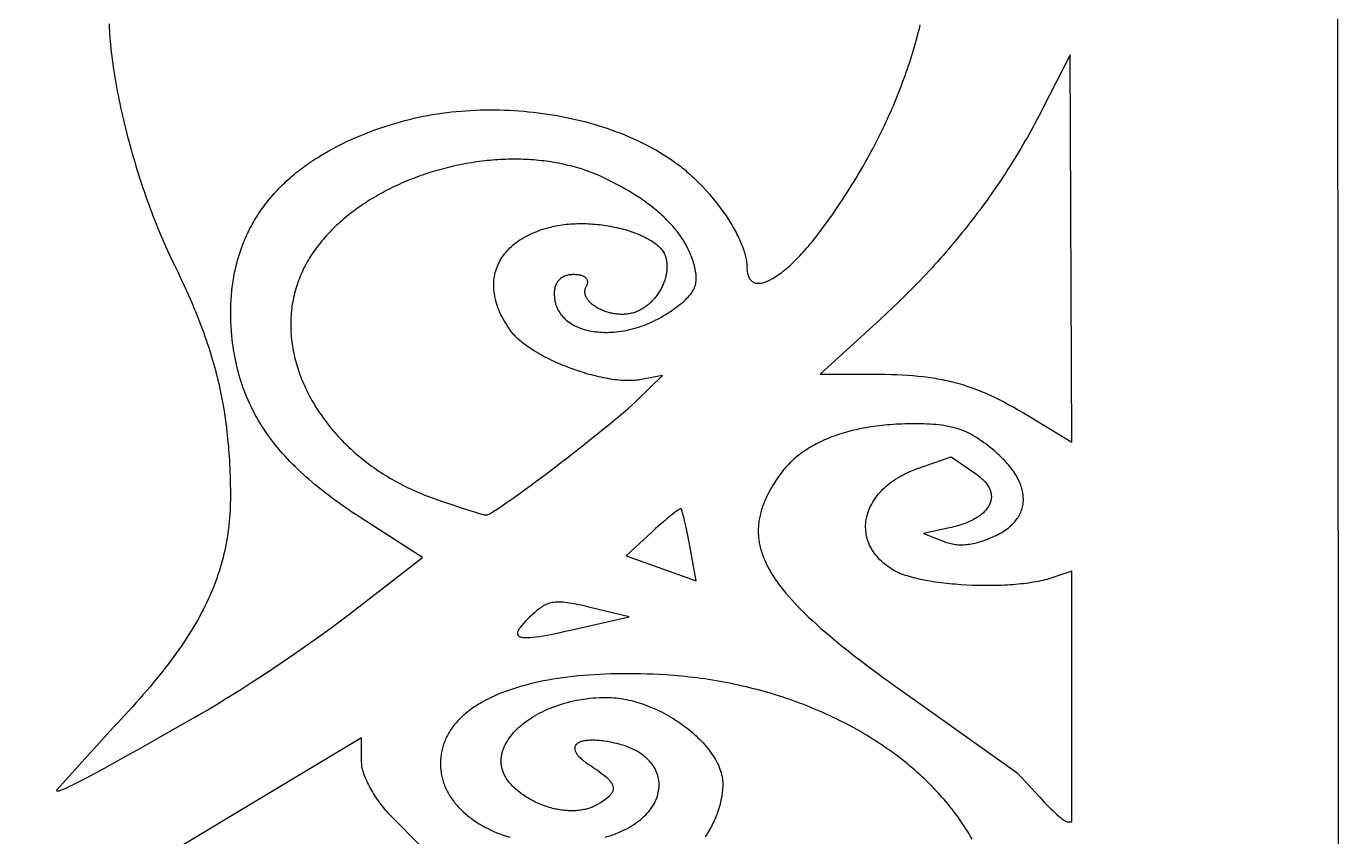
# Model space of a CAD drawing. Extents: x -500 to 500, y -999 to 1001.
# Drawn here: x 70.2 to 499.9, y 289.3 to 553.9 of the extents above; entities that cross this region are included whole.
import ezdxf

# ---------------------------------------------------------------- set-up
doc = ezdxf.new("R2010")
doc.units = 0
doc.layers.add('LAYER_1', color=18, linetype='CONTINUOUS')

msp = doc.modelspace()

# ---------------------------------------------------------------- linework, layer by layer
at = {"layer": 'LAYER_1'}
for points in [[(-0.07, -999.47), (499.93, -999.47), (497.95, 1000.53), (-500.07, 1000.53), (-500.07, -999.47)], [(401.98, 526.92), (401.37, 525.72), (400.75, 524.54), (400.13, 523.35), (399.49, 522.17), (398.86, 520.99), (398.21, 519.82), (397.56, 518.65), (396.9, 517.49), (396.23, 516.32), (395.56, 515.17), (394.88, 514.01), (394.19, 512.86), (393.5, 511.72), (392.8, 510.57), (392.09, 509.43), (391.37, 508.3), (390.65, 507.17), (389.93, 506.04), (389.19, 504.91), (388.45, 503.79), (387.7, 502.68), (386.94, 501.56), (386.18, 500.46), (385.41, 499.35), (384.63, 498.25), (383.85, 497.15), (383.06, 496.06), (382.26, 494.97), (381.46, 493.88), (380.65, 492.8), (379.83, 491.72), (379.01, 490.64), (378.17, 489.57), (377.34, 488.5), (376.49, 487.44), (375.64, 486.38), (374.78, 485.32), (373.91, 484.27), (373.04, 483.22), (372.16, 482.17), (371.27, 481.13), (370.38, 480.09), (369.48, 479.05), (368.57, 478.02), (367.65, 477), (366.73, 475.97), (365.8, 474.95), (364.87, 473.94), (363.93, 472.92), (362.98, 471.92), (362.02, 470.91), (361.06, 469.91), (360.09, 468.91), (359.11, 467.92), (358.13, 466.93), (357.14, 465.94), (355.13, 463.98), (353.1, 462.03), (351.05, 460.1), (348.96, 458.18), (329.33, 440.31), (346.59, 440.31), (348.63, 440.3), (350.6, 440.28), (352.52, 440.23), (354.38, 440.16), (356.19, 440.08), (357.96, 439.97), (359.67, 439.84), (361.35, 439.68), (362.98, 439.5), (364.59, 439.3), (365.37, 439.19), (366.15, 439.07), (366.93, 438.94), (367.69, 438.81), (368.45, 438.67), (369.21, 438.53), (369.96, 438.37), (370.7, 438.21), (371.44, 438.04), (372.17, 437.87), (372.9, 437.69), (373.63, 437.49), (374.35, 437.3), (375.07, 437.09), (375.79, 436.88), (376.5, 436.65), (377.21, 436.42), (377.93, 436.18), (378.64, 435.94), (379.35, 435.68), (380.06, 435.41), (380.77, 435.14), (381.49, 434.86), (382.2, 434.57), (382.91, 434.27), (383.63, 433.96), (385.07, 433.31), (386.53, 432.62), (388, 431.9), (389.49, 431.13), (391, 430.33), (392.54, 429.48), (394.1, 428.59), (395.7, 427.66), (397.34, 426.68), (411.53, 418.1), (410.94, 544.51)], [(269.89, 432.02), (277.94, 439.81), (270.45, 438.46), (269.91, 438.37), (269.36, 438.3), (268.79, 438.25), (268.2, 438.21), (267.6, 438.18), (266.98, 438.17), (266.34, 438.18), (265.69, 438.19), (265.03, 438.23), (264.36, 438.27), (263.67, 438.33), (262.98, 438.41), (262.27, 438.49), (261.55, 438.59), (260.82, 438.7), (260.09, 438.83), (259.35, 438.96), (258.6, 439.11), (257.84, 439.27), (257.08, 439.44), (256.32, 439.62), (255.54, 439.82), (254.77, 440.02), (253.99, 440.23), (253.22, 440.45), (252.44, 440.69), (251.66, 440.93), (250.87, 441.18), (250.09, 441.44), (249.32, 441.7), (248.54, 441.98), (247.77, 442.27), (247, 442.56), (246.23, 442.86), (245.47, 443.16), (244.71, 443.48), (243.96, 443.8), (243.22, 444.13), (242.49, 444.46), (241.76, 444.8), (241.04, 445.15), (240.33, 445.5), (239.64, 445.85), (238.95, 446.21), (238.28, 446.58), (237.62, 446.95), (236.97, 447.32), (236.33, 447.7), (235.71, 448.08), (235.11, 448.47), (234.52, 448.86), (233.95, 449.25), (233.39, 449.64), (232.86, 450.04), (232.34, 450.44), (231.84, 450.84), (231.36, 451.24), (230.91, 451.64), (230.47, 452.05), (230.06, 452.45), (229.67, 452.86), (229.3, 453.26), (228.96, 453.67), (228.64, 454.08), (228.12, 454.78), (227.63, 455.49), (227.16, 456.2), (226.71, 456.9), (226.29, 457.6), (225.9, 458.31), (225.52, 459.01), (225.18, 459.7), (224.85, 460.4), (224.55, 461.09), (224.28, 461.78), (224.03, 462.47), (223.8, 463.15), (223.59, 463.83), (223.41, 464.51), (223.26, 465.18), (223.12, 465.85), (223.01, 466.51), (222.93, 467.17), (222.86, 467.83), (222.82, 468.48), (222.81, 469.12), (222.81, 469.76), (222.84, 470.39), (222.89, 471.02), (222.97, 471.64), (223.07, 472.25), (223.18, 472.86), (223.33, 473.46), (223.49, 474.06), (223.68, 474.64), (223.89, 475.22), (224.12, 475.79), (224.37, 476.36), (224.65, 476.91), (224.94, 477.46), (225.26, 478), (225.6, 478.53), (225.96, 479.05), (226.35, 479.56), (226.75, 480.06), (227.18, 480.55), (227.62, 481.03), (228.09, 481.5), (228.58, 481.96), (229.09, 482.41), (229.62, 482.85), (230.18, 483.28), (230.75, 483.7), (231.34, 484.1), (231.96, 484.49), (232.59, 484.88), (233.25, 485.24), (233.92, 485.6), (234.62, 485.94), (235.34, 486.28), (236.07, 486.59), (236.83, 486.9), (237.6, 487.19), (238.4, 487.47), (239.21, 487.73), (240.05, 487.98), (240.9, 488.21), (241.78, 488.43), (242.43, 488.58), (243.09, 488.72), (243.76, 488.84), (244.44, 488.96), (245.12, 489.06), (245.81, 489.15), (246.51, 489.22), (247.21, 489.29), (247.92, 489.35), (248.63, 489.39), (249.35, 489.42), (250.07, 489.45), (250.8, 489.46), (251.52, 489.46), (252.25, 489.45), (252.98, 489.43), (253.71, 489.4), (254.44, 489.36), (255.17, 489.31), (255.89, 489.25), (256.62, 489.18), (257.35, 489.1), (258.07, 489.01), (258.79, 488.92), (259.5, 488.81), (260.21, 488.69), (260.92, 488.57), (261.62, 488.44), (262.32, 488.3), (263.01, 488.15), (263.69, 487.99), (264.36, 487.82), (265.03, 487.65), (265.69, 487.47), (266.34, 487.28), (266.98, 487.08), (267.61, 486.88), (268.22, 486.67), (268.83, 486.45), (269.43, 486.22), (270.01, 485.99), (270.58, 485.75), (271.14, 485.5), (271.68, 485.25), (272.21, 484.99), (272.72, 484.73), (273.22, 484.46), (273.7, 484.18), (274.16, 483.9), (274.61, 483.61), (275.04, 483.32), (275.45, 483.02), (275.84, 482.72), (276.21, 482.41), (276.56, 482.09), (276.89, 481.78), (277.2, 481.45), (277.49, 481.13), (277.76, 480.79), (278, 480.46), (278.22, 480.12), (278.42, 479.77), (278.59, 479.42), (278.74, 479.07), (278.85, 478.75), (278.96, 478.43), (279.05, 478.1), (279.13, 477.76), (279.2, 477.42), (279.25, 477.08), (279.3, 476.74), (279.33, 476.39), (279.36, 476.04), (279.37, 475.69), (279.37, 475.33), (279.37, 474.98), (279.35, 474.62), (279.32, 474.26), (279.28, 473.9), (279.23, 473.54), (279.18, 473.18), (279.11, 472.82), (279.03, 472.45), (278.94, 472.09), (278.85, 471.73), (278.74, 471.37), (278.63, 471.01), (278.51, 470.65), (278.38, 470.29), (278.24, 469.94), (278.09, 469.58), (277.94, 469.23), (277.77, 468.88), (277.6, 468.54), (277.42, 468.19), (277.24, 467.85), (277.04, 467.52), (276.84, 467.19), (276.64, 466.86), (276.42, 466.53), (276.2, 466.21), (275.97, 465.9), (275.73, 465.59), (275.49, 465.28), (275.24, 464.99), (274.99, 464.69), (274.73, 464.41), (274.46, 464.12), (274.19, 463.85), (273.92, 463.58), (273.63, 463.32), (273.35, 463.07), (273.05, 462.83), (272.76, 462.59), (272.45, 462.36), (272.15, 462.14), (271.84, 461.93), (271.52, 461.73), (271.2, 461.53), (270.87, 461.35), (270.55, 461.17), (270.21, 461.01), (269.88, 460.86), (269.54, 460.71), (269.2, 460.58), (268.85, 460.46), (268.5, 460.35), (268.15, 460.25), (267.78, 460.16), (267.41, 460.08), (267.04, 460.01), (266.66, 459.95), (266.28, 459.9), (265.9, 459.86), (265.52, 459.84), (265.14, 459.82), (264.76, 459.82), (264.37, 459.82), (263.99, 459.83), (263.61, 459.85), (263.23, 459.88), (262.85, 459.92), (262.47, 459.97), (262.1, 460.03), (261.72, 460.1), (261.35, 460.17), (260.98, 460.25), (260.62, 460.34), (260.26, 460.44), (259.9, 460.54), (259.55, 460.65), (259.2, 460.77), (258.85, 460.9), (258.52, 461.03), (258.18, 461.17), (257.86, 461.31), (257.54, 461.46), (257.22, 461.62), (256.92, 461.78), (256.62, 461.94), (256.33, 462.12), (256.05, 462.29), (255.77, 462.47), (255.51, 462.66), (255.25, 462.85), (255, 463.05), (254.77, 463.25), (254.54, 463.45), (254.32, 463.65), (254.12, 463.86), (253.92, 464.08), (253.74, 464.29), (253.57, 464.51), (253.41, 464.73), (253.27, 464.95), (253.13, 465.18), (253.01, 465.41), (252.91, 465.64), (252.81, 465.87), (252.74, 466.1), (252.67, 466.33), (252.63, 466.57), (252.59, 466.8), (252.58, 467.04), (252.57, 467.28), (252.59, 467.51), (252.62, 467.75), (252.67, 467.99), (252.74, 468.22), (252.82, 468.46), (252.92, 468.69), (253.04, 468.93), (253.16, 469.15), (253.26, 469.36), (253.34, 469.57), (253.4, 469.77), (253.45, 469.97), (253.48, 470.16), (253.49, 470.35), (253.49, 470.53), (253.47, 470.7), (253.44, 470.87), (253.39, 471.03), (253.32, 471.19), (253.24, 471.33), (253.14, 471.48), (253.03, 471.61), (252.9, 471.74), (252.76, 471.86), (252.6, 471.98), (252.43, 472.09), (252.24, 472.19), (252.04, 472.28), (251.82, 472.37), (251.59, 472.45), (251.34, 472.52), (251.08, 472.58), (250.81, 472.63), (250.52, 472.68), (250.22, 472.72), (249.91, 472.75), (249.58, 472.77), (249.24, 472.78), (248.88, 472.79), (248.51, 472.78), (248.16, 472.76), (247.81, 472.73), (247.47, 472.68), (247.14, 472.62), (246.82, 472.55), (246.52, 472.46), (246.22, 472.37), (245.93, 472.26), (245.66, 472.13), (245.39, 472), (245.14, 471.85), (244.9, 471.69), (244.66, 471.52), (244.44, 471.34), (244.24, 471.14), (244.04, 470.94), (243.85, 470.72), (243.68, 470.49), (243.52, 470.25), (243.37, 470), (243.23, 469.74), (243.11, 469.47), (242.99, 469.19), (242.9, 468.89), (242.81, 468.59), (242.74, 468.28), (242.67, 467.96), (242.63, 467.62), (242.59, 467.28), (242.57, 466.93), (242.57, 466.56), (242.57, 466.24), (242.58, 465.92), (242.6, 465.61), (242.63, 465.3), (242.66, 464.99), (242.71, 464.69), (242.75, 464.39), (242.81, 464.09), (242.88, 463.8), (242.95, 463.52), (243.03, 463.23), (243.11, 462.95), (243.2, 462.68), (243.3, 462.41), (243.41, 462.14), (243.52, 461.88), (243.64, 461.62), (243.77, 461.36), (243.9, 461.11), (244.04, 460.87), (244.34, 460.39), (244.66, 459.92), (245, 459.47), (245.37, 459.04), (245.77, 458.63), (246.18, 458.23), (246.62, 457.85), (247.08, 457.49), (247.55, 457.14), (248.05, 456.81), (248.57, 456.5), (249.11, 456.2), (249.66, 455.93), (250.23, 455.67), (250.82, 455.43), (251.43, 455.2), (252.05, 455), (252.69, 454.81), (253.34, 454.64), (254, 454.49), (254.68, 454.35), (255.37, 454.24), (256.07, 454.14), (256.78, 454.06), (257.51, 454), (258.24, 453.96), (258.99, 453.94), (259.74, 453.94), (260.5, 453.95), (261.27, 453.99), (262.05, 454.04), (262.83, 454.11), (263.62, 454.21), (264.42, 454.32), (265.22, 454.45), (266.02, 454.6), (266.83, 454.77), (267.64, 454.96), (268.45, 455.18), (269.27, 455.41), (270.08, 455.66), (270.9, 455.93), (271.72, 456.22), (272.53, 456.53), (273.35, 456.86), (274.16, 457.22), (274.97, 457.59), (275.77, 457.98), (276.58, 458.4), (277.37, 458.83), (278.17, 459.29), (278.96, 459.77), (279.74, 460.27), (280.51, 460.79), (281.26, 461.31), (281.96, 461.81), (282.63, 462.3), (283.26, 462.78), (283.86, 463.25), (284.41, 463.71), (284.94, 464.17), (285.42, 464.61), (285.88, 465.05), (286.29, 465.48), (286.68, 465.92), (287.03, 466.34), (287.35, 466.77), (287.64, 467.2), (287.9, 467.63), (288.13, 468.06), (288.33, 468.5), (288.5, 468.94), (288.64, 469.39), (288.75, 469.85), (288.84, 470.31), (288.9, 470.79), (288.93, 471.27), (288.94, 471.77), (288.92, 472.28), (288.88, 472.81), (288.81, 473.35), (288.72, 473.91), (288.61, 474.49), (288.48, 475.09), (288.32, 475.71), (288.15, 476.35), (288, 476.86), (287.84, 477.37), (287.67, 477.87), (287.49, 478.38), (287.29, 478.88), (287.09, 479.38), (286.88, 479.87), (286.66, 480.37), (286.43, 480.86), (286.19, 481.35), (285.93, 481.84), (285.67, 482.33), (285.4, 482.81), (285.12, 483.3), (284.82, 483.78), (284.52, 484.26), (284.21, 484.73), (283.89, 485.21), (283.55, 485.68), (283.21, 486.15), (282.86, 486.62), (282.49, 487.08), (282.12, 487.55), (281.74, 488.01), (281.34, 488.47), (280.94, 488.93), (280.53, 489.38), (280.1, 489.84), (279.67, 490.29), (279.23, 490.73), (278.77, 491.18), (278.31, 491.63), (277.84, 492.07), (277.36, 492.51), (276.86, 492.94), (276.36, 493.38), (275.85, 493.81), (275.33, 494.24), (274.79, 494.67), (274.25, 495.1), (273.7, 495.52), (273.14, 495.94), (272.57, 496.36), (271.99, 496.78), (271.39, 497.19), (270.79, 497.6), (269.56, 498.42), (268.29, 499.22), (266.99, 500.02), (265.64, 500.81), (264.25, 501.58), (262.83, 502.35), (261.36, 503.11), (259.86, 503.85), (258.32, 504.59), (257.62, 504.91), (256.9, 505.23), (256.18, 505.54), (255.46, 505.83), (254.73, 506.12), (253.99, 506.4), (253.25, 506.66), (252.51, 506.92), (251.76, 507.17), (251, 507.41), (250.24, 507.64), (249.47, 507.86), (248.7, 508.07), (247.93, 508.27), (247.15, 508.47), (246.36, 508.65), (245.58, 508.83), (244.79, 508.99), (243.99, 509.15), (243.19, 509.3), (242.39, 509.44), (241.58, 509.56), (240.77, 509.69), (239.96, 509.8), (239.15, 509.9), (238.33, 509.99), (237.51, 510.08), (236.68, 510.16), (235.86, 510.22), (235.03, 510.28), (234.2, 510.33), (233.37, 510.38), (232.53, 510.41), (231.69, 510.44), (230.86, 510.45), (230.02, 510.46), (229.18, 510.46), (228.33, 510.45), (227.49, 510.43), (226.64, 510.41), (225.8, 510.37), (224.95, 510.33), (224.11, 510.28), (223.26, 510.22), (222.41, 510.15), (221.56, 510.08), (220.71, 510), (219.86, 509.91), (219.02, 509.81), (218.17, 509.7), (217.32, 509.58), (216.47, 509.46), (215.63, 509.33), (214.78, 509.19), (213.94, 509.04), (213.09, 508.89), (212.25, 508.73), (211.41, 508.56), (210.57, 508.38), (209.73, 508.2), (208.89, 508), (208.06, 507.8), (207.23, 507.59), (206.39, 507.38), (205.57, 507.16), (204.74, 506.93), (203.92, 506.69), (203.1, 506.44), (202.28, 506.19), (201.46, 505.93), (200.65, 505.66), (199.84, 505.39), (199.03, 505.11), (198.23, 504.82), (197.43, 504.52), (196.64, 504.22), (195.84, 503.91), (195.06, 503.59), (194.27, 503.27), (193.49, 502.94), (192.72, 502.6), (191.95, 502.26), (191.18, 501.91), (190.42, 501.55), (189.66, 501.18), (188.91, 500.81), (188.16, 500.43), (187.42, 500.05), (186.69, 499.65), (185.96, 499.26), (185.23, 498.85), (184.51, 498.44), (183.8, 498.02), (183.09, 497.6), (182.39, 497.17), (181.69, 496.73), (181.01, 496.28), (180.32, 495.83), (179.65, 495.38), (178.98, 494.91), (178.32, 494.45), (177.66, 493.97), (177.02, 493.49), (176.38, 493), (175.74, 492.51), (175.12, 492.01), (174.5, 491.5), (173.89, 490.99), (173.29, 490.47), (172.7, 489.95), (172.11, 489.42), (171.53, 488.89), (170.97, 488.35), (170.41, 487.8), (169.86, 487.25), (169.31, 486.69), (168.78, 486.12), (168.26, 485.55), (167.74, 484.98), (167.24, 484.4), (166.74, 483.81), (166.25, 483.22), (165.78, 482.62), (165.31, 482.02), (164.86, 481.41), (164.41, 480.8), (163.97, 480.18), (163.55, 479.55), (163.13, 478.91), (162.72, 478.26), (162.32, 477.61), (161.94, 476.95), (161.57, 476.29), (161.21, 475.63), (160.87, 474.96), (160.54, 474.29), (160.23, 473.62), (159.92, 472.94), (159.64, 472.26), (159.36, 471.57), (159.1, 470.89), (158.85, 470.2), (158.61, 469.51), (158.39, 468.81), (158.18, 468.11), (157.98, 467.41), (157.8, 466.71), (157.63, 466.01), (157.47, 465.3), (157.32, 464.59), (157.19, 463.88), (157.07, 463.17), (156.96, 462.46), (156.87, 461.74), (156.78, 461.03), (156.71, 460.31), (156.66, 459.59), (156.61, 458.87), (156.58, 458.15), (156.55, 457.43), (156.55, 456.71), (156.55, 455.98), (156.56, 455.26), (156.59, 454.53), (156.63, 453.81), (156.68, 453.08), (156.74, 452.36), (156.82, 451.63), (156.9, 450.91), (157, 450.18), (157.11, 449.45), (157.23, 448.73), (157.36, 448), (157.51, 447.28), (157.66, 446.56), (157.83, 445.83), (158, 445.11), (158.19, 444.39), (158.39, 443.67), (158.61, 442.95), (158.83, 442.24), (159.06, 441.52), (159.31, 440.81), (159.56, 440.09), (159.83, 439.38), (160.11, 438.67), (160.39, 437.96), (160.69, 437.26), (161, 436.56), (161.32, 435.85), (161.65, 435.16), (161.99, 434.46), (162.35, 433.76), (162.71, 433.07), (163.08, 432.38), (163.46, 431.7), (163.86, 431.02), (164.26, 430.34), (164.67, 429.66), (165.1, 428.99), (165.53, 428.32), (165.97, 427.65), (166.43, 426.99), (166.89, 426.33), (167.36, 425.67), (167.85, 425.02), (168.34, 424.37), (168.84, 423.73), (169.35, 423.09), (169.88, 422.45), (170.41, 421.82), (170.95, 421.2), (171.5, 420.58), (172.06, 419.96), (172.63, 419.35), (173.21, 418.74), (173.79, 418.14), (174.39, 417.54), (175, 416.95), (175.61, 416.36), (176.23, 415.78), (176.87, 415.21), (177.51, 414.64), (178.16, 414.07), (178.82, 413.51), (179.49, 412.96), (180.16, 412.42), (180.85, 411.88), (181.54, 411.34), (182.25, 410.82), (182.96, 410.29), (183.68, 409.78), (184.4, 409.27), (185.14, 408.77), (185.89, 408.28), (186.64, 407.79), (187.4, 407.31), (188.17, 406.84), (188.95, 406.37), (189.73, 405.92), (190.52, 405.47), (191.33, 405.02), (192.13, 404.59), (192.95, 404.16), (193.78, 403.74), (194.61, 403.33), (195.45, 402.93), (196.3, 402.54), (197.15, 402.15), (198.01, 401.77), (198.88, 401.4), (199.76, 401.04), (200.65, 400.69), (201.54, 400.35), (202.44, 400.02), (203.34, 399.69), (206.46, 398.61), (209.43, 397.6), (212.2, 396.69), (214.68, 395.89), (216.81, 395.23), (217.73, 394.96), (218.52, 394.73), (219.2, 394.55), (219.74, 394.41), (220.15, 394.33), (220.3, 394.31), (220.4, 394.3), (220.47, 394.31), (220.55, 394.33), (220.74, 394.39), (220.98, 394.49), (221.27, 394.63), (221.61, 394.81), (221.99, 395.02), (222.41, 395.27), (222.87, 395.55), (223.91, 396.22), (225.11, 397.01), (226.43, 397.91), (227.88, 398.92), (229.45, 400.02), (231.11, 401.22), (232.86, 402.49), (234.7, 403.84), (236.59, 405.25), (238.55, 406.71), (240.54, 408.21), (242.57, 409.75), (244.62, 411.32), (246.68, 412.9), (248.73, 414.49), (250.77, 416.09), (252.78, 417.67), (254.76, 419.24), (256.68, 420.78), (258.55, 422.29), (260.34, 423.75), (262.05, 425.16), (263.66, 426.51), (265.17, 427.79), (266.55, 428.98), (267.81, 430.09), (268.93, 431.11)], [(404.65, 373.69), (404.02, 373.49), (403.37, 373.3), (402.7, 373.12), (402.01, 372.95), (401.29, 372.79), (400.56, 372.64), (399.8, 372.49), (399.03, 372.35), (398.24, 372.22), (397.43, 372.1), (396.61, 371.99), (395.77, 371.89), (394.92, 371.79), (394.05, 371.7), (393.17, 371.62), (392.29, 371.55), (391.39, 371.48), (390.48, 371.43), (389.56, 371.38), (388.63, 371.33), (387.69, 371.3), (386.75, 371.27), (385.81, 371.26), (384.86, 371.25), (382.95, 371.25), (381.03, 371.28), (379.11, 371.34), (377.19, 371.42), (375.29, 371.54), (373.4, 371.69), (372.47, 371.77), (371.55, 371.86), (370.63, 371.96), (369.73, 372.06), (368.83, 372.17), (367.94, 372.29), (367.07, 372.41), (366.21, 372.54), (365.36, 372.68), (364.53, 372.82), (363.71, 372.97), (362.91, 373.13), (362.12, 373.29), (361.35, 373.46), (360.61, 373.64), (359.88, 373.82), (359.17, 374.01), (358.48, 374.2), (357.82, 374.4), (357.18, 374.61), (356.56, 374.82), (355.97, 375.04), (355.4, 375.26), (354.86, 375.49), (354.34, 375.73), (353.86, 375.97), (353.4, 376.22), (352.98, 376.47), (352.31, 376.9), (351.67, 377.34), (351.06, 377.8), (350.47, 378.26), (349.91, 378.73), (349.38, 379.22), (348.87, 379.71), (348.4, 380.22), (347.94, 380.73), (347.52, 381.25), (347.12, 381.77), (346.74, 382.31), (346.4, 382.85), (346.08, 383.4), (345.78, 383.95), (345.51, 384.51), (345.27, 385.08), (345.05, 385.64), (344.86, 386.22), (344.69, 386.8), (344.55, 387.38), (344.43, 387.96), (344.34, 388.55), (344.27, 389.13), (344.23, 389.72), (344.21, 390.31), (344.22, 390.91), (344.25, 391.5), (344.31, 392.09), (344.39, 392.68), (344.49, 393.27), (344.62, 393.86), (344.77, 394.45), (344.95, 395.03), (345.15, 395.61), (345.37, 396.19), (345.62, 396.77), (345.89, 397.34), (346.19, 397.9), (346.51, 398.47), (346.85, 399.02), (347.21, 399.57), (347.6, 400.12), (348.01, 400.66), (348.44, 401.19), (348.9, 401.71), (349.38, 402.22), (349.88, 402.73), (350.4, 403.23), (350.95, 403.72), (351.51, 404.19), (352.1, 404.66), (352.71, 405.12), (353.35, 405.57), (354, 406), (354.68, 406.43), (355.38, 406.84), (356.09, 407.24), (356.84, 407.62), (357.6, 407.99), (358.38, 408.35), (359.18, 408.69), (360.01, 409.02), (360.85, 409.34), (372.1, 413.34), (380.11, 407.82), (380.55, 407.51), (380.96, 407.21), (381.35, 406.9), (381.72, 406.59), (382.08, 406.27), (382.41, 405.96), (382.73, 405.64), (383.03, 405.32), (383.3, 405), (383.56, 404.68), (383.8, 404.36), (384.03, 404.04), (384.23, 403.72), (384.41, 403.39), (384.58, 403.07), (384.73, 402.75), (384.85, 402.42), (384.97, 402.1), (385.06, 401.78), (385.13, 401.45), (385.19, 401.13), (385.23, 400.81), (385.25, 400.49), (385.25, 400.17), (385.24, 399.85), (385.2, 399.54), (385.15, 399.22), (385.08, 398.91), (385, 398.6), (384.9, 398.29), (384.78, 397.98), (384.64, 397.68), (384.48, 397.38), (384.31, 397.08), (384.12, 396.78), (383.92, 396.49), (383.7, 396.2), (383.46, 395.91), (383.2, 395.63), (382.93, 395.35), (382.64, 395.07), (382.34, 394.8), (382.01, 394.53), (381.68, 394.27), (381.32, 394.01), (380.95, 393.75), (380.56, 393.5), (380.16, 393.25), (379.74, 393.01), (379.31, 392.78), (378.86, 392.55), (378.39, 392.32), (377.91, 392.1), (377.41, 391.89), (376.9, 391.68), (376.37, 391.48), (375.83, 391.29), (375.27, 391.1), (374.69, 390.91), (374.1, 390.74), (373.5, 390.57), (372.88, 390.41), (372.25, 390.25), (371.6, 390.11), (363.09, 388.25), (369.84, 385.65), (370.29, 385.48), (370.73, 385.33), (371.18, 385.19), (371.63, 385.07), (372.08, 384.96), (372.53, 384.86), (372.99, 384.78), (373.45, 384.71), (373.91, 384.66), (374.38, 384.62), (374.84, 384.6), (375.32, 384.58), (375.8, 384.59), (376.28, 384.6), (376.77, 384.64), (377.26, 384.68), (377.76, 384.74), (378.26, 384.82), (378.78, 384.9), (379.3, 385.01), (379.82, 385.12), (380.36, 385.26), (380.9, 385.4), (381.45, 385.56), (382.01, 385.74), (382.58, 385.93), (383.15, 386.14), (383.74, 386.36), (384.34, 386.59), (384.95, 386.84), (385.57, 387.11), (386.2, 387.39), (386.79, 387.66), (387.37, 387.95), (387.92, 388.24), (388.46, 388.54), (388.98, 388.85), (389.47, 389.17), (389.95, 389.5), (390.41, 389.83), (390.85, 390.17), (391.28, 390.52), (391.68, 390.87), (392.06, 391.24), (392.43, 391.6), (392.77, 391.98), (393.1, 392.36), (393.4, 392.75), (393.69, 393.14), (393.96, 393.54), (394.21, 393.95), (394.44, 394.36), (394.65, 394.78), (394.84, 395.2), (395.01, 395.63), (395.17, 396.06), (395.3, 396.5), (395.41, 396.94), (395.51, 397.39), (395.59, 397.84), (395.64, 398.3), (395.68, 398.76), (395.7, 399.22), (395.7, 399.69), (395.68, 400.16), (395.65, 400.64), (395.59, 401.12), (395.51, 401.6), (395.42, 402.08), (395.3, 402.57), (395.17, 403.06), (395.02, 403.55), (394.85, 404.05), (394.65, 404.55), (394.44, 405.05), (394.22, 405.55), (393.97, 406.05), (393.7, 406.56), (393.41, 407.06), (393.11, 407.57), (392.79, 408.08), (392.44, 408.59), (392.08, 409.1), (391.7, 409.61), (391.3, 410.12), (390.88, 410.64), (390.44, 411.15), (389.98, 411.66), (389.51, 412.17), (389.01, 412.69), (388.49, 413.2), (387.96, 413.71), (387.41, 414.22), (386.84, 414.73), (386.25, 415.24), (385.64, 415.75), (384.88, 416.36), (384.13, 416.95), (383.4, 417.51), (382.69, 418.03), (381.98, 418.54), (381.29, 419.01), (380.6, 419.46), (379.92, 419.88), (379.24, 420.28), (378.56, 420.66), (377.88, 421.01), (377.2, 421.33), (376.51, 421.64), (375.82, 421.92), (375.11, 422.19), (374.4, 422.43), (373.67, 422.65), (372.93, 422.86), (372.17, 423.04), (371.4, 423.21), (370.6, 423.36), (369.78, 423.5), (368.93, 423.61), (368.06, 423.72), (367.16, 423.81), (366.23, 423.88), (365.27, 423.94), (364.27, 423.99), (363.24, 424.03), (362.17, 424.05), (361.06, 424.07), (359.9, 424.07), (358.92, 424.07), (357.94, 424.06), (356.98, 424.04), (356.02, 424), (355.08, 423.97), (354.14, 423.92), (353.2, 423.86), (352.28, 423.8), (351.37, 423.72), (350.46, 423.64), (349.57, 423.55), (348.68, 423.45), (347.8, 423.34), (346.93, 423.22), (346.07, 423.1), (345.22, 422.96), (344.38, 422.82), (343.54, 422.67), (342.72, 422.51), (341.9, 422.34), (341.1, 422.17), (340.3, 421.98), (339.51, 421.79), (338.74, 421.59), (337.97, 421.38), (337.21, 421.16), (336.46, 420.93), (335.72, 420.7), (334.99, 420.46), (334.27, 420.21), (333.56, 419.95), (332.85, 419.68), (332.16, 419.4), (331.48, 419.12), (330.81, 418.83), (330.15, 418.53), (329.49, 418.22), (328.85, 417.9), (328.22, 417.58), (327.6, 417.24), (326.98, 416.9), (326.38, 416.55), (325.79, 416.2), (325.21, 415.83), (324.64, 415.46), (324.07, 415.08), (323.52, 414.69), (322.98, 414.29), (322.45, 413.89), (321.93, 413.47), (321.42, 413.05), (320.93, 412.62), (320.44, 412.19), (319.96, 411.74), (319.5, 411.29), (319.04, 410.83), (318.59, 410.36), (318.16, 409.89), (317.74, 409.4), (317.33, 408.91), (316.92, 408.41), (316.53, 407.91), (316.16, 407.39), (315.79, 406.87), (315.11, 405.86), (314.46, 404.86), (313.85, 403.86), (313.27, 402.87), (312.73, 401.89), (312.23, 400.92), (311.99, 400.43), (311.76, 399.95), (311.54, 399.47), (311.33, 398.99), (311.13, 398.51), (310.94, 398.03), (310.76, 397.55), (310.59, 397.07), (310.43, 396.6), (310.27, 396.12), (310.13, 395.65), (310, 395.17), (309.87, 394.7), (309.76, 394.23), (309.66, 393.76), (309.56, 393.29), (309.48, 392.81), (309.4, 392.34), (309.34, 391.87), (309.28, 391.4), (309.24, 390.93), (309.2, 390.46), (309.18, 389.99), (309.16, 389.52), (309.16, 389.05), (309.16, 388.58), (309.18, 388.11), (309.2, 387.64), (309.24, 387.17), (309.29, 386.69), (309.34, 386.22), (309.41, 385.75), (309.49, 385.27), (309.58, 384.8), (309.68, 384.32), (309.79, 383.84), (309.91, 383.36), (310.04, 382.89), (310.18, 382.41), (310.33, 381.92), (310.5, 381.44), (310.67, 380.96), (310.86, 380.47), (311.05, 379.98), (311.26, 379.5), (311.48, 379.01), (311.7, 378.51), (311.94, 378.02), (312.2, 377.53), (312.46, 377.03), (312.73, 376.53), (313.02, 376.03), (313.31, 375.52), (313.62, 375.02), (313.94, 374.51), (314.27, 374), (314.61, 373.49), (314.96, 372.97), (315.32, 372.46), (315.7, 371.94), (316.09, 371.42), (316.49, 370.89), (317.32, 369.83), (318.2, 368.76), (319.12, 367.68), (320.1, 366.58), (321.12, 365.48), (322.19, 364.35), (323.31, 363.22), (324.48, 362.07), (325.69, 360.9), (326.96, 359.72), (328.27, 358.52), (329.64, 357.3), (331.06, 356.07), (332.52, 354.82), (334.04, 353.55), (335.61, 352.26), (337.23, 350.95), (338.9, 349.62), (340.63, 348.27), (342.4, 346.9), (344.24, 345.51), (346.12, 344.09), (348.06, 342.65), (350.05, 341.19), (352.09, 339.7), (354.19, 338.19), (356.34, 336.65), (393.7, 310.13), (401.03, 302.15), (401.79, 301.33), (402.54, 300.54), (403.28, 299.78), (404.01, 299.05), (404.71, 298.35), (405.4, 297.69), (406.05, 297.08), (406.68, 296.51), (407.26, 296), (407.81, 295.54), (408.31, 295.14), (408.75, 294.8), (409.15, 294.53), (409.32, 294.42), (409.48, 294.33), (409.62, 294.26), (409.75, 294.21), (409.86, 294.18), (409.95, 294.17), (411.53, 294.17), (411.53, 375.94)], [(283.99, 396.3), (283.94, 396.32), (283.87, 396.33), (283.78, 396.31), (283.67, 396.27), (283.54, 396.21), (283.38, 396.13), (283.03, 395.92), (282.6, 395.64), (282.11, 395.29), (281.56, 394.88), (280.95, 394.4), (280.3, 393.88), (279.59, 393.3), (278.85, 392.67), (278.07, 392), (277.25, 391.28), (276.41, 390.53), (275.55, 389.75), (274.67, 388.94), (266.08, 380.93), (288.94, 372.79), (286.83, 384.22), (286.39, 386.53), (285.95, 388.71), (285.52, 390.72), (285.12, 392.49), (284.93, 393.27), (284.75, 393.98), (284.59, 394.61), (284.43, 395.15), (284.3, 395.59), (284.17, 395.94), (284.07, 396.18), (284.03, 396.25)], [(254.24, 364.16), (252.29, 364.61), (251.38, 364.82), (250.52, 365), (249.7, 365.17), (248.91, 365.32), (248.17, 365.45), (247.46, 365.57), (246.78, 365.66), (246.13, 365.74), (245.52, 365.8), (244.93, 365.84), (244.36, 365.87), (243.83, 365.87), (243.31, 365.85), (242.82, 365.82), (242.34, 365.76), (241.88, 365.69), (241.44, 365.6), (241.01, 365.48), (240.59, 365.35), (240.18, 365.19), (239.78, 365.02), (239.38, 364.82), (238.99, 364.61), (238.6, 364.37), (238.21, 364.11), (237.82, 363.83), (237.43, 363.53), (237.03, 363.21), (236.63, 362.86), (236.21, 362.5), (235.32, 361.69), (234.51, 360.92), (233.77, 360.19), (233.1, 359.51), (232.51, 358.88), (231.99, 358.28), (231.76, 358), (231.55, 357.73), (231.36, 357.47), (231.19, 357.22), (231.04, 356.99), (230.91, 356.76), (230.8, 356.54), (230.71, 356.33), (230.64, 356.14), (230.59, 355.95), (230.56, 355.77), (230.55, 355.61), (230.56, 355.45), (230.59, 355.3), (230.64, 355.17), (230.71, 355.04), (230.8, 354.92), (230.92, 354.82), (231.05, 354.72), (231.21, 354.63), (231.38, 354.56), (231.58, 354.49), (231.8, 354.43), (232.04, 354.38), (232.31, 354.34), (232.59, 354.31), (232.9, 354.29), (233.23, 354.28), (233.58, 354.28), (233.95, 354.29), (234.34, 354.31), (234.76, 354.33), (235.66, 354.41), (236.65, 354.53), (237.73, 354.68), (238.91, 354.87), (240.17, 355.09), (241.53, 355.35), (242.99, 355.64), (244.53, 355.97), (246.18, 356.33), (247.92, 356.72), (267.02, 361.09)]]:
    msp.add_lwpolyline(points, close=True, dxfattribs=at)
for points in [[(97.24, 554.65), (97.29, 553.55), (97.35, 552.43), (97.42, 551.3), (97.51, 550.15), (97.6, 548.99), (97.71, 547.81), (97.83, 546.62), (97.97, 545.41), (98.11, 544.19), (98.27, 542.95), (98.44, 541.71), (98.62, 540.45), (98.81, 539.18), (99.01, 537.9), (99.23, 536.61), (99.45, 535.32), (99.69, 534.01), (99.94, 532.69), (100.19, 531.37), (100.46, 530.04), (100.74, 528.7), (101.02, 527.36), (101.32, 526.01), (101.63, 524.65), (101.95, 523.29), (102.27, 521.93), (102.61, 520.56), (102.95, 519.19), (103.31, 517.82), (103.67, 516.44), (104.04, 515.07), (104.42, 513.69), (104.81, 512.32), (105.21, 510.94), (105.61, 509.57), (106.03, 508.19), (106.45, 506.82), (106.88, 505.45), (107.31, 504.08), (107.76, 502.72), (108.21, 501.36), (108.67, 500.01), (109.13, 498.66), (109.61, 497.32), (110.09, 495.98), (110.57, 494.65), (111.06, 493.33), (111.56, 492.02), (112.07, 490.71), (112.58, 489.41), (113.1, 488.13), (113.62, 486.85), (114.15, 485.58), (114.68, 484.33), (115.22, 483.09), (115.77, 481.86), (116.32, 480.64), (116.87, 479.43), (117.43, 478.24), (118, 477.07), (118.56, 475.91), (119.77, 473.45), (120.92, 471.03), (122.03, 468.64), (123.09, 466.28), (123.61, 465.11), (124.11, 463.95), (124.6, 462.79), (125.08, 461.65), (125.55, 460.5), (126.01, 459.36), (126.46, 458.23), (126.9, 457.1), (127.33, 455.98), (127.74, 454.86), (128.15, 453.74), (128.54, 452.63), (128.93, 451.52), (129.3, 450.41), (129.67, 449.31), (130.02, 448.2), (130.37, 447.1), (130.7, 446), (131.03, 444.9), (131.34, 443.81), (131.65, 442.71), (131.94, 441.61), (132.23, 440.52), (132.5, 439.42), (132.77, 438.32), (133.03, 437.22), (133.28, 436.12), (133.52, 435.01), (133.75, 433.91), (133.97, 432.8), (134.18, 431.69), (134.39, 430.58), (134.58, 429.46), (134.77, 428.34), (134.95, 427.21), (135.12, 426.08), (135.28, 424.95), (135.43, 423.81), (135.57, 422.66), (135.71, 421.51), (135.84, 420.35), (135.96, 419.19), (136.07, 418.02), (136.18, 416.84), (136.27, 415.66), (136.36, 414.46), (136.44, 413.26), (136.52, 412.05), (136.59, 410.83), (136.65, 409.61), (136.7, 408.37), (136.74, 407.12), (136.81, 404.6), (136.85, 402.04), (136.86, 400.77), (136.85, 399.52), (136.82, 398.28), (136.78, 397.04), (136.73, 395.82), (136.65, 394.6), (136.57, 393.39), (136.46, 392.18), (136.34, 390.99), (136.2, 389.79), (136.04, 388.61), (135.87, 387.43), (135.68, 386.26), (135.47, 385.09), (135.25, 383.93), (135, 382.77), (134.74, 381.61), (134.46, 380.46), (134.16, 379.31), (133.84, 378.17), (133.51, 377.03), (133.15, 375.88), (132.78, 374.75), (132.38, 373.61), (131.97, 372.47), (131.54, 371.33), (131.08, 370.2), (130.61, 369.06), (130.12, 367.92), (129.6, 366.79), (129.07, 365.65), (128.51, 364.51), (127.93, 363.36), (127.34, 362.22), (126.72, 361.07), (126.08, 359.92), (125.41, 358.76), (124.73, 357.61), (124.02, 356.44), (123.29, 355.28), (122.54, 354.1), (121.76, 352.92), (120.97, 351.74), (120.15, 350.55), (119.3, 349.36), (118.43, 348.15), (117.54, 346.94), (116.63, 345.72), (115.69, 344.5), (114.73, 343.26), (113.74, 342.02), (112.73, 340.77), (111.69, 339.51), (110.63, 338.24), (109.54, 336.96), (108.43, 335.66), (107.29, 334.36), (106.13, 333.05), (104.94, 331.72), (103.72, 330.38), (102.48, 329.03), (101.21, 327.67), (99.92, 326.29), (98.6, 324.9), (80.18, 304.62), (80.16, 304.53), (80.14, 304.45), (80.14, 304.39), (80.16, 304.33), (80.19, 304.28), (80.25, 304.25), (80.31, 304.23), (80.4, 304.21), (80.5, 304.21), (80.63, 304.23), (80.77, 304.25), (80.93, 304.29), (81.31, 304.4), (81.77, 304.56), (82.31, 304.78), (82.94, 305.05), (83.67, 305.38), (84.48, 305.77), (85.4, 306.21), (86.41, 306.72), (87.52, 307.29), (88.75, 307.93), (90.08, 308.63), (91.52, 309.4), (94.75, 311.16), (98.47, 313.2), (102.7, 315.55), (107.47, 318.22), (112.79, 321.22), (118.7, 324.56), (125.22, 328.26), (126.59, 329.04), (128, 329.86), (129.45, 330.72), (130.95, 331.61), (132.48, 332.54), (134.04, 333.49), (135.63, 334.47), (137.24, 335.48), (138.88, 336.51), (140.54, 337.57), (143.9, 339.73), (147.3, 341.95), (150.71, 344.21), (154.11, 346.49), (157.48, 348.79), (160.77, 351.07), (162.39, 352.21), (163.98, 353.33), (165.55, 354.45), (167.08, 355.55), (168.57, 356.63), (170.03, 357.7), (171.44, 358.75), (172.81, 359.78), (174.13, 360.78), (175.4, 361.76), (199.52, 380.45), (179.39, 393.41), (178.12, 394.24), (176.87, 395.06), (175.64, 395.89), (174.44, 396.71), (173.25, 397.54), (172.09, 398.37), (170.95, 399.2), (169.83, 400.03), (168.73, 400.86), (167.65, 401.69), (166.59, 402.52), (165.55, 403.36), (164.54, 404.19), (163.54, 405.03), (162.56, 405.87), (161.61, 406.71), (160.67, 407.56), (159.76, 408.4), (158.86, 409.25), (157.98, 410.11), (157.13, 410.96), (156.29, 411.82), (155.47, 412.68), (154.68, 413.55), (153.9, 414.42), (153.14, 415.29), (152.4, 416.17), (151.68, 417.05), (150.97, 417.93), (150.29, 418.82), (149.62, 419.72), (148.98, 420.61), (148.35, 421.52), (147.74, 422.43), (147.15, 423.34), (146.57, 424.26), (146.02, 425.18), (145.48, 426.11), (144.96, 427.05), (144.45, 427.99), (143.97, 428.94), (143.5, 429.9), (143.05, 430.86), (142.61, 431.83), (142.19, 432.8), (141.79, 433.78), (141.41, 434.77), (141.04, 435.77), (140.69, 436.77), (140.36, 437.78), (140.04, 438.8), (139.74, 439.83), (139.45, 440.86), (139.18, 441.9), (138.93, 442.95), (138.69, 444.01), (138.47, 445.08), (138.26, 446.16), (138.07, 447.25), (137.9, 448.34), (137.74, 449.45), (137.59, 450.56), (137.46, 451.68), (137.34, 452.82), (137.21, 454.39), (137.1, 455.95), (137.03, 457.49), (137, 458.26), (136.99, 459.02), (136.98, 459.78), (136.97, 460.53), (136.98, 461.28), (136.99, 462.03), (137.01, 462.77), (137.04, 463.51), (137.08, 464.25), (137.12, 464.98), (137.17, 465.71), (137.23, 466.43), (137.3, 467.15), (137.37, 467.87), (137.45, 468.58), (137.54, 469.29), (137.64, 470), (137.74, 470.7), (137.86, 471.4), (137.98, 472.09), (138.1, 472.78), (138.24, 473.47), (138.38, 474.15), (138.53, 474.83), (138.69, 475.5), (138.85, 476.18), (139.03, 476.84), (139.21, 477.51), (139.4, 478.16), (139.59, 478.82), (139.79, 479.47), (140.01, 480.12), (140.22, 480.76), (140.45, 481.4), (140.68, 482.04), (140.92, 482.67), (141.17, 483.3), (141.43, 483.92), (141.69, 484.54), (141.96, 485.16), (142.24, 485.77), (142.53, 486.38), (142.82, 486.99), (143.12, 487.59), (143.43, 488.18), (143.75, 488.77), (144.07, 489.36), (144.4, 489.95), (144.74, 490.53), (145.09, 491.11), (145.44, 491.68), (145.8, 492.25), (146.17, 492.81), (146.54, 493.37), (146.93, 493.93), (147.32, 494.48), (147.72, 495.03), (148.12, 495.58), (148.54, 496.12), (148.96, 496.65), (149.39, 497.19), (149.82, 497.71), (150.26, 498.24), (150.71, 498.76), (151.17, 499.28), (151.64, 499.79), (152.11, 500.3), (152.59, 500.8), (153.08, 501.3), (153.57, 501.8), (154.08, 502.29), (154.59, 502.78), (155.1, 503.26), (155.63, 503.74), (156.16, 504.22), (156.7, 504.69), (157.25, 505.16), (157.8, 505.62), (158.36, 506.08), (158.93, 506.53), (159.51, 506.98), (160.09, 507.43), (160.68, 507.87), (161.28, 508.31), (161.89, 508.75), (162.5, 509.18), (163.12, 509.6), (163.75, 510.03), (164.38, 510.44), (165.02, 510.86), (166.33, 511.67), (167.67, 512.47), (169.03, 513.25), (170.43, 514.01), (171.85, 514.76), (173.3, 515.49), (174.79, 516.2), (176.3, 516.9), (177.84, 517.58), (179.41, 518.24), (181.01, 518.89), (182.63, 519.51), (184.29, 520.12), (185.98, 520.72), (187.69, 521.29), (189.43, 521.85), (190.88, 522.29), (192.34, 522.71), (193.81, 523.11), (195.3, 523.48), (196.79, 523.83), (198.29, 524.17), (199.8, 524.48), (201.32, 524.76), (202.85, 525.03), (204.38, 525.28), (205.92, 525.5), (207.47, 525.7), (209.02, 525.89), (210.58, 526.05), (212.14, 526.19), (213.71, 526.31), (215.28, 526.4), (216.85, 526.48), (218.42, 526.54), (220, 526.58), (221.58, 526.59), (223.16, 526.59), (224.73, 526.56), (226.31, 526.52), (227.89, 526.45), (229.46, 526.37), (231.04, 526.26), (232.61, 526.14), (234.17, 525.99), (235.74, 525.83), (237.3, 525.64), (238.85, 525.44), (240.4, 525.21), (241.94, 524.97), (243.48, 524.71), (245, 524.42), (246.53, 524.12), (248.04, 523.8), (249.54, 523.46), (251.04, 523.1), (252.52, 522.73), (253.99, 522.33), (255.46, 521.92), (256.91, 521.48), (258.35, 521.03), (259.77, 520.56), (261.19, 520.07), (262.59, 519.56), (263.97, 519.03), (265.34, 518.49), (266.69, 517.93), (268.03, 517.34), (269.35, 516.75), (270.66, 516.13), (271.94, 515.49), (273.21, 514.84), (274.46, 514.17), (275.69, 513.48), (276.9, 512.78), (278.09, 512.05), (279.26, 511.31), (280.41, 510.56), (281.53, 509.78), (282.63, 508.99), (283.18, 508.58), (283.73, 508.16), (284.27, 507.73), (284.82, 507.29), (285.36, 506.84), (285.9, 506.38), (286.43, 505.92), (286.97, 505.44), (287.5, 504.95), (288.03, 504.46), (288.56, 503.96), (289.08, 503.45), (289.6, 502.93), (290.11, 502.41), (291.13, 501.35), (292.12, 500.26), (293.1, 499.16), (294.06, 498.03), (294.98, 496.9), (295.89, 495.75), (296.76, 494.59), (297.61, 493.43), (298.42, 492.27), (299.19, 491.1), (299.94, 489.94), (300.64, 488.79), (300.98, 488.21), (301.3, 487.64), (301.62, 487.07), (301.92, 486.51), (302.22, 485.94), (302.5, 485.39), (302.77, 484.83), (303.03, 484.28), (303.28, 483.74), (303.52, 483.2), (303.74, 482.66), (303.95, 482.14), (304.15, 481.62), (304.33, 481.1), (304.5, 480.59), (304.66, 480.09), (304.8, 479.6), (304.93, 479.12), (305.05, 478.64), (305.15, 478.18), (305.24, 477.72), (305.31, 477.27), (305.36, 476.83), (305.4, 476.41), (305.43, 475.99), (305.43, 475.58), (305.44, 475.07), (305.47, 474.58), (305.51, 474.12), (305.57, 473.68), (305.65, 473.27), (305.74, 472.89), (305.85, 472.52), (305.98, 472.18), (306.12, 471.87), (306.27, 471.58), (306.44, 471.32), (306.63, 471.07), (306.83, 470.86), (307.04, 470.66), (307.27, 470.49), (307.51, 470.34), (307.77, 470.22), (308.04, 470.12), (308.32, 470.04), (308.62, 469.99), (308.92, 469.96), (309.24, 469.95), (309.57, 469.96), (309.92, 470), (310.27, 470.05), (310.64, 470.13), (311.02, 470.24), (311.41, 470.36), (311.81, 470.51), (312.21, 470.68), (312.63, 470.86), (313.06, 471.08), (313.5, 471.31), (313.95, 471.56), (314.41, 471.83), (314.87, 472.13), (315.35, 472.45), (315.83, 472.78), (316.32, 473.14), (316.82, 473.52), (317.33, 473.91), (317.84, 474.33), (318.36, 474.77), (318.89, 475.23), (319.42, 475.7), (319.96, 476.2), (320.51, 476.72), (321.06, 477.25), (321.62, 477.81), (322.18, 478.38), (322.75, 478.97), (323.32, 479.59), (323.9, 480.22), (324.48, 480.87), (325.06, 481.53), (325.65, 482.22), (326.24, 482.92), (326.84, 483.65), (327.44, 484.39), (328.04, 485.14), (328.65, 485.92), (329.25, 486.71), (329.86, 487.52), (330.47, 488.35), (331.99, 490.46), (333.48, 492.57), (334.93, 494.68), (336.35, 496.8), (337.74, 498.92), (339.1, 501.05), (339.76, 502.11), (340.42, 503.18), (341.07, 504.24), (341.71, 505.31), (342.34, 506.38), (342.97, 507.45), (343.58, 508.52), (344.19, 509.59), (344.79, 510.66), (345.38, 511.74), (345.96, 512.81), (346.54, 513.89), (347.1, 514.96), (347.66, 516.04), (348.21, 517.12), (348.75, 518.2), (349.29, 519.28), (349.81, 520.36), (350.33, 521.44), (350.84, 522.52), (351.34, 523.61), (351.83, 524.69), (352.31, 525.77), (352.79, 526.86), (353.26, 527.95), (353.72, 529.04), (354.17, 530.13), (354.61, 531.22), (355.05, 532.31), (355.47, 533.4), (355.89, 534.49), (356.3, 535.58), (356.7, 536.68), (357.1, 537.77), (357.48, 538.87), (357.86, 539.96), (358.23, 541.06), (358.59, 542.16), (358.94, 543.26), (359.29, 544.36), (359.62, 545.46), (359.95, 546.56), (360.27, 547.66), (360.58, 548.76), (360.89, 549.87), (361.18, 550.97), (361.47, 552.08), (361.75, 553.18), (362.02, 554.29)], [(378.96, 288.52), (378.47, 289.37), (377.98, 290.2), (377.47, 291.04), (376.95, 291.87), (376.42, 292.69), (375.87, 293.51), (375.32, 294.32), (374.75, 295.13), (374.17, 295.94), (373.58, 296.74), (372.98, 297.54), (372.37, 298.33), (371.74, 299.11), (371.11, 299.89), (370.46, 300.67), (369.8, 301.44), (369.14, 302.21), (368.46, 302.97), (367.77, 303.72), (367.07, 304.47), (366.36, 305.21), (365.64, 305.95), (364.9, 306.68), (364.16, 307.41), (363.41, 308.13), (362.65, 308.85), (361.88, 309.56), (361.09, 310.26), (360.3, 310.96), (359.5, 311.65), (358.69, 312.34), (357.87, 313.02), (357.04, 313.69), (356.2, 314.36), (355.35, 315.02), (354.49, 315.67), (353.62, 316.32), (352.74, 316.96), (351.86, 317.6), (350.96, 318.23), (350.06, 318.85), (349.15, 319.47), (348.22, 320.07), (347.3, 320.68), (346.36, 321.27), (345.41, 321.86), (344.45, 322.44), (343.49, 323.01), (342.52, 323.58), (341.54, 324.14), (340.55, 324.69), (339.56, 325.24), (338.55, 325.78), (337.54, 326.31), (336.52, 326.83), (335.5, 327.35), (334.46, 327.85), (333.42, 328.35), (332.37, 328.85), (331.32, 329.33), (330.25, 329.81), (329.18, 330.28), (328.11, 330.74), (327.02, 331.19), (325.93, 331.64), (324.83, 332.07), (323.73, 332.5), (322.62, 332.92), (321.5, 333.33), (320.38, 333.74), (319.25, 334.13), (318.11, 334.52), (316.97, 334.9), (315.82, 335.27), (314.67, 335.63), (313.51, 335.98), (312.34, 336.33), (311.17, 336.66), (309.99, 336.99), (308.81, 337.3), (307.62, 337.61), (306.43, 337.91), (305.23, 338.2), (304.02, 338.48), (302.81, 338.75), (301.6, 339.02), (300.38, 339.27), (299.15, 339.51), (297.92, 339.75), (296.69, 339.97), (295.45, 340.19), (294.21, 340.39), (292.96, 340.59), (291.71, 340.77), (290.45, 340.95), (289.19, 341.12), (287.93, 341.27), (286.66, 341.42), (285.39, 341.56), (284.11, 341.68), (282.83, 341.8), (281.55, 341.9), (280.26, 342), (278.97, 342.08), (276.89, 342.2), (274.84, 342.3), (272.81, 342.38), (270.8, 342.44), (268.81, 342.47), (266.86, 342.49), (264.92, 342.49), (263.01, 342.46), (261.13, 342.42), (259.27, 342.36), (257.44, 342.28), (255.63, 342.18), (253.85, 342.05), (252.1, 341.91), (250.37, 341.76), (248.67, 341.58), (247, 341.38), (245.36, 341.16), (243.75, 340.93), (242.16, 340.68), (240.6, 340.41), (239.08, 340.12), (237.58, 339.81), (236.11, 339.48), (234.67, 339.14), (233.27, 338.78), (231.89, 338.4), (230.54, 338.01), (229.23, 337.59), (227.95, 337.16), (226.7, 336.71), (225.48, 336.25), (224.29, 335.77), (223.14, 335.27), (222.02, 334.75), (220.94, 334.22), (220.41, 333.95), (219.89, 333.67), (219.37, 333.39), (218.87, 333.11), (218.37, 332.82), (217.89, 332.53), (217.41, 332.23), (216.94, 331.93), (216.48, 331.63), (216.03, 331.32), (215.58, 331.01), (215.15, 330.69), (214.72, 330.37), (214.31, 330.05), (213.9, 329.72), (213.5, 329.39), (213.11, 329.05), (212.73, 328.71), (212.36, 328.37), (212, 328.02), (211.64, 327.67), (211.3, 327.32), (210.97, 326.96), (210.64, 326.6), (210.33, 326.23), (210.02, 325.86), (209.72, 325.49), (209.44, 325.11), (209.16, 324.73), (208.89, 324.35), (208.63, 323.96), (208.39, 323.57), (208.15, 323.17), (207.92, 322.77), (207.7, 322.37), (207.49, 321.96), (207.29, 321.55), (207.1, 321.14), (206.92, 320.72), (206.75, 320.3), (206.59, 319.88), (206.44, 319.45), (206.3, 319.02), (206.17, 318.59), (206.05, 318.15), (205.94, 317.71), (205.84, 317.26), (205.75, 316.82), (205.67, 316.37), (205.61, 315.91), (205.55, 315.45), (205.5, 314.99), (205.46, 314.53), (205.44, 314.06), (205.42, 313.59), (205.42, 313.11), (205.42, 312.65), (205.44, 312.19), (205.47, 311.73), (205.5, 311.27), (205.55, 310.81), (205.61, 310.36), (205.68, 309.91), (205.76, 309.47), (205.85, 309.03), (205.96, 308.59), (206.07, 308.15), (206.19, 307.72), (206.32, 307.29), (206.46, 306.86), (206.61, 306.44), (206.77, 306.02), (206.94, 305.6), (207.12, 305.19), (207.31, 304.78), (207.51, 304.37), (207.71, 303.97), (207.93, 303.57), (208.15, 303.18), (208.39, 302.78), (208.63, 302.4), (208.88, 302.01), (209.14, 301.63), (209.41, 301.25), (209.68, 300.88), (209.97, 300.51), (210.26, 300.15), (210.56, 299.79), (210.87, 299.43), (211.19, 299.08), (211.51, 298.73), (211.84, 298.38), (212.18, 298.04), (212.53, 297.71), (212.88, 297.37), (213.24, 297.05), (213.61, 296.72), (213.99, 296.4), (214.37, 296.09), (214.76, 295.78), (215.16, 295.47), (215.56, 295.17), (215.97, 294.88), (216.38, 294.59), (217.23, 294.02), (218.11, 293.47), (219.01, 292.93), (219.93, 292.42), (220.87, 291.93), (221.83, 291.46), (222.82, 291.01), (223.83, 290.58), (224.85, 290.18), (225.89, 289.79), (226.95, 289.43), (228.03, 289.08)], [(259.24, 289.12), (259.85, 289.31), (260.46, 289.5), (261.07, 289.71), (261.68, 289.92), (262.6, 290.26), (263.49, 290.62), (264.35, 290.99), (265.18, 291.38), (265.99, 291.78), (266.76, 292.19), (267.51, 292.62), (268.23, 293.07), (268.92, 293.52), (269.58, 293.99), (270.21, 294.46), (270.81, 294.95), (271.39, 295.44), (271.93, 295.95), (272.45, 296.46), (272.94, 296.99), (273.4, 297.51), (273.83, 298.05), (274.23, 298.59), (274.6, 299.14), (274.94, 299.69), (275.26, 300.25), (275.54, 300.81), (275.8, 301.38), (276.03, 301.94), (276.23, 302.51), (276.4, 303.08), (276.54, 303.66), (276.65, 304.23), (276.74, 304.8), (276.79, 305.37), (276.82, 305.94), (276.81, 306.51), (276.78, 307.07), (276.72, 307.63), (276.63, 308.19), (276.51, 308.74), (276.36, 309.29), (276.18, 309.84), (275.97, 310.37), (275.74, 310.9), (275.47, 311.42), (275.18, 311.94), (274.85, 312.45), (274.5, 312.94), (274.12, 313.43), (273.71, 313.91), (273.27, 314.37), (272.8, 314.83), (272.3, 315.27), (271.77, 315.7), (271.22, 316.12), (270.63, 316.52), (270.02, 316.91), (269.37, 317.28), (268.7, 317.64), (267.99, 317.98), (267.26, 318.31), (266.5, 318.61), (265.71, 318.9), (264.89, 319.17), (264.04, 319.43), (263.16, 319.66), (262.25, 319.87), (261.08, 320.11), (259.96, 320.31), (258.89, 320.48), (258.37, 320.55), (257.86, 320.61), (257.37, 320.66), (256.89, 320.7), (256.43, 320.73), (255.97, 320.75), (255.54, 320.77), (255.11, 320.77), (254.7, 320.77), (254.3, 320.76), (253.92, 320.74), (253.55, 320.71), (253.19, 320.68), (252.85, 320.64), (252.53, 320.59), (252.21, 320.53), (251.92, 320.46), (251.63, 320.39), (251.37, 320.31), (251.12, 320.22), (250.88, 320.13), (250.66, 320.03), (250.45, 319.92), (250.26, 319.8), (250.09, 319.68), (249.93, 319.55), (249.79, 319.42), (249.66, 319.28), (249.55, 319.13), (249.46, 318.98), (249.38, 318.82), (249.32, 318.66), (249.28, 318.49), (249.25, 318.31), (249.24, 318.13), (249.25, 317.94), (249.28, 317.75), (249.32, 317.55), (249.38, 317.35), (249.46, 317.15), (249.56, 316.93), (249.67, 316.72), (249.8, 316.5), (249.95, 316.27), (250.12, 316.04), (250.31, 315.81), (250.52, 315.57), (250.74, 315.33), (250.99, 315.09), (251.25, 314.84), (251.53, 314.58), (251.83, 314.33), (252.16, 314.07), (252.5, 313.81), (252.86, 313.54), (253.24, 313.27), (253.64, 313), (254.06, 312.72), (254.94, 312.15), (255.76, 311.6), (256.53, 311.07), (257.25, 310.56), (257.91, 310.07), (258.52, 309.6), (259.08, 309.14), (259.59, 308.69), (260.04, 308.26), (260.45, 307.84), (260.63, 307.63), (260.8, 307.43), (260.95, 307.23), (261.09, 307.03), (261.22, 306.84), (261.34, 306.64), (261.45, 306.45), (261.54, 306.27), (261.62, 306.08), (261.68, 305.89), (261.74, 305.71), (261.78, 305.53), (261.8, 305.35), (261.82, 305.17), (261.82, 304.99), (261.81, 304.81), (261.79, 304.63), (261.75, 304.46), (261.71, 304.28), (261.64, 304.11), (261.57, 303.93), (261.49, 303.76), (261.39, 303.58), (261.28, 303.41), (261.16, 303.23), (261.02, 303.06), (260.87, 302.88), (260.71, 302.7), (260.54, 302.53), (260.36, 302.35), (259.95, 301.99), (259.5, 301.62), (259, 301.25), (258.45, 300.88), (257.85, 300.49), (257.2, 300.09), (256.51, 299.69), (256.15, 299.49), (255.79, 299.31), (255.42, 299.14), (255.04, 298.97), (254.65, 298.82), (254.26, 298.68), (253.86, 298.54), (253.46, 298.42), (253.05, 298.31), (252.63, 298.21), (252.21, 298.12), (251.78, 298.03), (251.35, 297.96), (250.91, 297.9), (250.47, 297.85), (250.02, 297.81), (249.57, 297.78), (249.12, 297.75), (248.66, 297.74), (248.2, 297.74), (247.74, 297.74), (247.27, 297.76), (246.8, 297.79), (246.33, 297.82), (245.85, 297.86), (245.38, 297.92), (244.9, 297.98), (244.43, 298.05), (243.95, 298.13), (243.47, 298.22), (242.99, 298.32), (242.51, 298.43), (242.03, 298.54), (241.55, 298.67), (241.07, 298.8), (240.59, 298.94), (240.12, 299.09), (239.64, 299.25), (239.17, 299.42), (238.7, 299.6), (238.23, 299.78), (237.76, 299.98), (237.29, 300.18), (236.83, 300.39), (236.37, 300.6), (235.92, 300.83), (235.47, 301.06), (235.02, 301.3), (234.58, 301.55), (234.14, 301.81), (233.7, 302.07), (233.27, 302.34), (232.85, 302.62), (232.43, 302.91), (232.02, 303.21), (231.61, 303.51), (231.21, 303.82), (230.82, 304.14), (230.43, 304.46), (230.05, 304.79), (229.68, 305.13), (229.31, 305.48), (228.95, 305.83), (228.6, 306.19), (228.35, 306.46), (228.1, 306.74), (227.87, 307.02), (227.64, 307.3), (227.43, 307.59), (227.22, 307.87), (227.03, 308.16), (226.85, 308.45), (226.67, 308.73), (226.51, 309.03), (226.36, 309.32), (226.22, 309.61), (226.08, 309.9), (225.96, 310.2), (225.85, 310.49), (225.74, 310.79), (225.65, 311.09), (225.57, 311.39), (225.49, 311.69), (225.43, 311.99), (225.37, 312.29), (225.32, 312.59), (225.29, 312.89), (225.26, 313.19), (225.24, 313.49), (225.23, 313.79), (225.23, 314.1), (225.24, 314.4), (225.26, 314.7), (225.28, 315.01), (225.32, 315.31), (225.36, 315.61), (225.41, 315.91), (225.47, 316.22), (225.54, 316.52), (225.62, 316.82), (225.7, 317.12), (225.8, 317.42), (225.9, 317.72), (226.01, 318.02), (226.13, 318.32), (226.26, 318.62), (226.53, 319.22), (226.84, 319.81), (227.18, 320.4), (227.55, 320.98), (227.94, 321.56), (228.37, 322.13), (228.82, 322.69), (229.31, 323.25), (229.82, 323.8), (230.35, 324.35), (230.92, 324.88), (231.51, 325.41), (232.12, 325.93), (232.76, 326.44), (233.42, 326.94), (234.11, 327.43), (234.82, 327.9), (235.55, 328.37), (236.3, 328.82), (237.08, 329.26), (237.87, 329.69), (238.69, 330.1), (239.53, 330.5), (240.38, 330.89), (241.25, 331.26), (242.15, 331.61), (243.06, 331.95), (243.98, 332.27), (244.92, 332.58), (245.88, 332.87), (246.86, 333.13), (247.85, 333.38), (248.85, 333.62), (249.87, 333.83), (250.9, 334.02), (251.94, 334.19), (253, 334.34), (254.06, 334.47), (255.14, 334.57), (256.23, 334.66), (257.33, 334.72), (258.43, 334.75), (259.55, 334.76), (260.36, 334.75), (261.17, 334.72), (261.98, 334.66), (262.8, 334.59), (263.63, 334.49), (264.45, 334.37), (265.28, 334.23), (266.11, 334.07), (266.94, 333.89), (267.77, 333.7), (268.6, 333.48), (269.43, 333.25), (270.25, 333), (271.08, 332.73), (271.9, 332.44), (272.73, 332.14), (273.54, 331.82), (274.36, 331.49), (275.16, 331.14), (275.97, 330.77), (276.77, 330.4), (277.56, 330), (278.34, 329.6), (279.12, 329.18), (279.89, 328.75), (280.65, 328.3), (281.4, 327.85), (282.14, 327.38), (282.87, 326.9), (283.59, 326.41), (284.3, 325.91), (284.99, 325.41), (285.68, 324.89), (286.35, 324.36), (287, 323.83), (287.65, 323.28), (288.28, 322.73), (288.89, 322.17), (289.49, 321.61), (290.07, 321.04), (290.63, 320.46), (291.17, 319.88), (291.7, 319.29), (292.21, 318.69), (292.7, 318.1), (293.17, 317.5), (293.62, 316.89), (294.05, 316.28), (294.45, 315.67), (294.84, 315.06), (295.2, 314.44), (295.54, 313.83), (295.85, 313.21), (296.14, 312.59), (296.41, 311.98), (296.65, 311.36), (296.86, 310.74), (297.05, 310.13), (297.21, 309.51), (297.34, 308.9), (297.44, 308.29), (297.52, 307.69), (297.56, 307.08), (297.57, 306.78), (297.58, 306.48), (297.57, 305.95), (297.55, 305.42), (297.52, 304.88), (297.48, 304.34), (297.42, 303.8), (297.36, 303.26), (297.28, 302.72), (297.19, 302.18), (297.09, 301.64), (296.98, 301.09), (296.85, 300.55), (296.72, 300.01), (296.58, 299.47), (296.42, 298.93), (296.26, 298.39), (296.09, 297.85), (295.9, 297.32), (295.71, 296.79), (295.51, 296.26), (295.3, 295.73), (295.08, 295.2), (294.85, 294.68), (294.62, 294.17), (294.37, 293.65), (294.12, 293.14), (293.86, 292.64), (293.59, 292.14), (293.31, 291.65), (293.03, 291.16), (292.74, 290.67), (292.44, 290.2), (292.13, 289.73), (291.82, 289.26)], [(198.97, 286.19), (189.33, 295.97), (188.84, 296.48), (188.35, 297.01), (187.87, 297.55), (187.4, 298.1), (186.93, 298.66), (186.48, 299.23), (186.03, 299.81), (185.59, 300.39), (185.17, 300.98), (184.75, 301.58), (184.35, 302.18), (183.96, 302.78), (183.58, 303.39), (183.21, 303.99), (182.86, 304.6), (182.53, 305.2), (182.21, 305.8), (181.91, 306.39), (181.62, 306.98), (181.35, 307.56), (181.1, 308.14), (180.87, 308.71), (180.65, 309.26), (180.46, 309.81), (180.29, 310.34), (180.13, 310.87), (180, 311.37), (179.89, 311.86), (179.81, 312.34), (179.75, 312.79), (179.71, 313.23), (179.7, 313.65), (179.7, 321.55), (87.36, 266.18)]]:
    msp.add_lwpolyline(points, dxfattribs=at)

doc.saveas('drawing.dxf')
